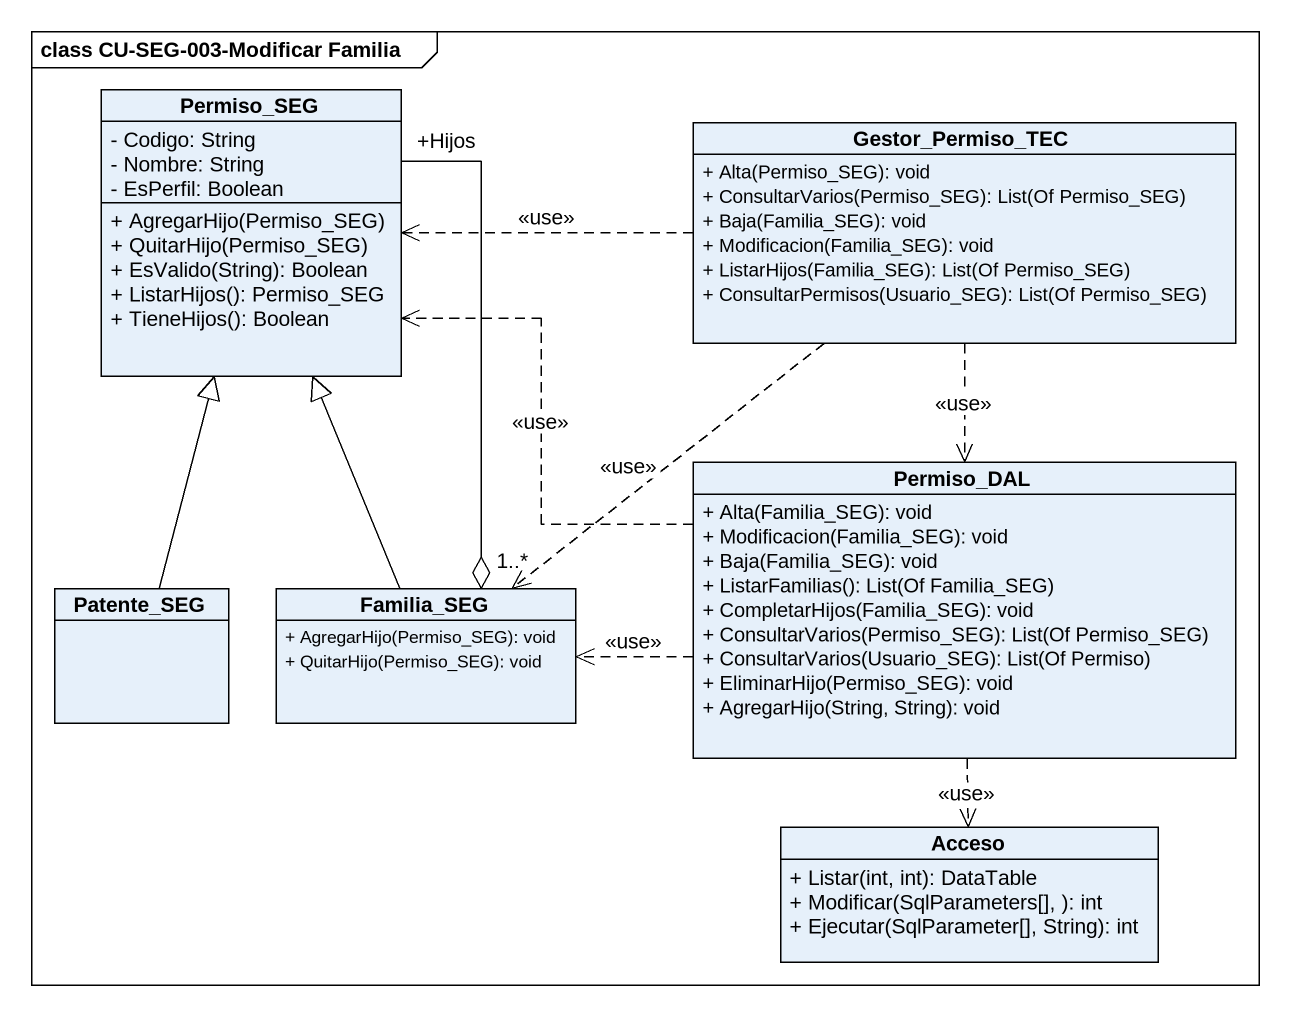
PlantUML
@startuml
mainframe class CU-SEG-003-Modificar Familia
hide circle
hide empty members
skinparam classAttributeIconSize 0
class Permiso_SEG {
  - Codigo: String
  - Nombre: String
  - EsPerfil: Boolean
  + AgregarHijo(Permiso_SEG)
  + QuitarHijo(Permiso_SEG)
  + EsValido(String): Boolean
  + ListarHijos(): Permiso_SEG
  + TieneHijos(): Boolean
}
class Gestor_Permiso_TEC {
  + Alta(Permiso_SEG): void
  + ConsultarVarios(Permiso_SEG): List(Of Permiso_SEG)
  + Baja(Familia_SEG): void
  + Modificacion(Familia_SEG): void
  + ListarHijos(Familia_SEG): List(Of Permiso_SEG)
  + ConsultarPermisos(Usuario_SEG): List(Of Permiso_SEG)
}
class Permiso_DAL {
  + Alta(Familia_SEG): void
  + Modificacion(Familia_SEG): void
  + Baja(Familia_SEG): void
  + ListarFamilias(): List(Of Familia_SEG)
  + CompletarHijos(Familia_SEG): void
  + ConsultarVarios(Permiso_SEG): List(Of Permiso_SEG)
  + ConsultarVarios(Usuario_SEG): List(Of Permiso)
  + EliminarHijo(Permiso_SEG): void
  + AgregarHijo(String, String): void
}
class Patente_SEG
class Familia_SEG {
  + AgregarHijo(Permiso_SEG): void
  + QuitarHijo(Permiso_SEG): void
}
class Acceso {
  + Listar(int, int): DataTable
  + Modificar(SqlParameters[], ): int
  + Ejecutar(SqlParameter[], String): int
}
Permiso_SEG "+Hijos" --o "1..*" Familia_SEG
Gestor_Permiso_TEC .left.> Permiso_SEG : <<use>>
Gestor_Permiso_TEC ..> Permiso_DAL : <<use>>
Gestor_Permiso_TEC ..> Familia_SEG : <<use>>
Permiso_DAL .left.> Permiso_SEG : <<use>>
Permiso_DAL .left.> Familia_SEG : <<use>>
Permiso_DAL ..> Acceso : <<use>>
Patente_SEG -up-|> Permiso_SEG
Familia_SEG -up-|> Permiso_SEG
@enduml
